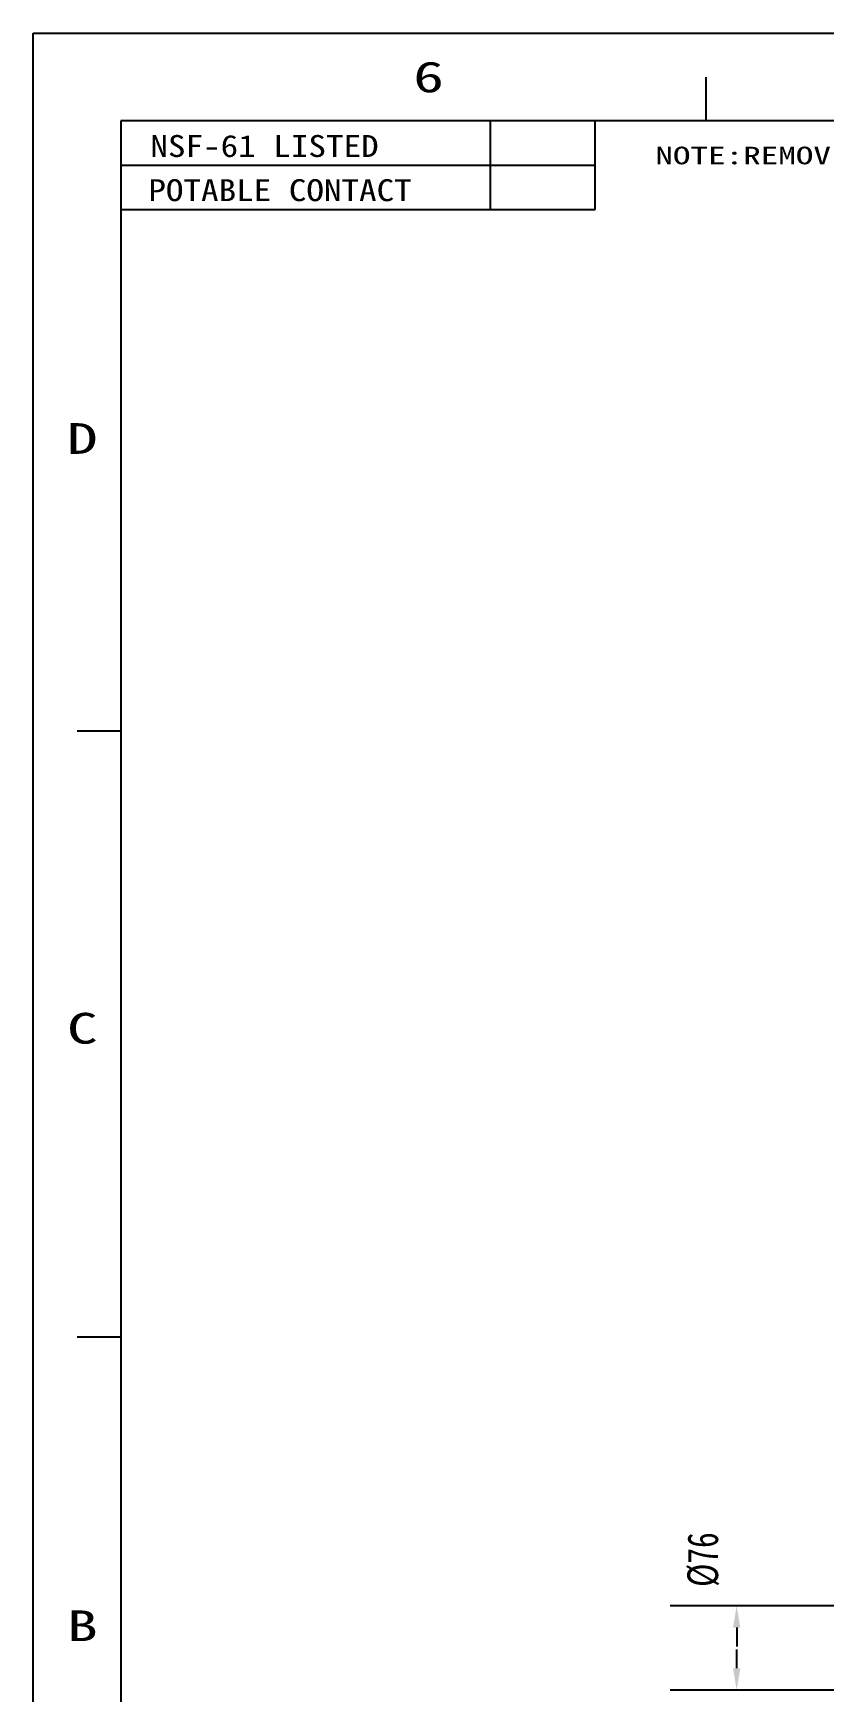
# Model space of a CAD drawing. Extents: x 0 to 951, y -2 to 427.
# Drawn here: x 0 to 90.1, y 108.1 to 297 of the extents above; entities that cross this region are included whole.
import ezdxf
from ezdxf.enums import TextEntityAlignment as Align

# ---------------------------------------------------------------- set-up
doc = ezdxf.new("R2010")
doc.units = 0
doc.header["$LTSCALE"] = 23.1
doc.header["$MEASUREMENT"] = 0
doc.layers.get('0').update_dxf_attribs({"linetype": 'CONTINUOUS'})
doc.layers.add('10', color=7, linetype='CONTINUOUS')
doc.styles.add('SLDTEXTSTYLE0', font='hyswlongfangsong.ttf')
doc.styles.add('TEXTSTYLE_0', font='txt', dxfattribs={"width": 0.8})

msp = doc.modelspace()

# ---------------------------------------------------------------- linework, layer by layer
at = {"color": 7, "linetype": 'Continuous'}
for p, q in [((0, 0), (0, 297)), ((0, 297), (420, 297)), ((76.67, 287), (76.67, 292)), ((10, 287), (10, 10)), ((410, 287), (10, 287)), ((52.09, 276.92), (52.09, 286.96)), ((64.03, 276.92), (64.03, 286.96)), ((64.03, 281.94), (9.93, 281.94)), ((9.93, 276.92), (64.03, 276.92)), ((10, 217.5), (5, 217.5)), ((10, 148.5), (5, 148.5))]:
    msp.add_line(p, q, dxfattribs=at)
for p, q in [((94.63, 117.92), (72.57, 117.92)), ((80.13, 115.42), (80.13, 113.29)), ((80.13, 110.8), (80.13, 112.93)), ((94.88, 108.3), (72.57, 108.3))]:
    msp.add_line(p, q)
for points in [[(80.55, 115.42), (79.71, 115.42), (80.13, 117.92)], [(79.71, 110.8), (80.55, 110.8), (80.13, 108.3)]]:
    msp.add_solid(points)

# ---------------------------------------------------------------- texts
at = {"color": 7, "linetype": 'Continuous', "style": 'TEXTSTYLE_0'}
for s, height, width, p, p2 in [('6', 3.5, 1.5, (43.29, 290.27), (46.79, 290.27)), ('NSF-61 LISTED', 2.5, 0.866667, (13.35, 282.9), (39.35, 282.9)), ('NOTE:REMOVE ALL BURRS AND SHARP EDGES.', 2, 1.036364, (70.87, 282.07), (146.87, 282.07)), ('POTABLE CONTACT', 2.5, 0.818182, (13.12, 277.87), (43.12, 277.87)), ('D', 3.5, 1.5, (3.85, 249.09), (7.35, 249.09)), ('C', 3.5, 1.5, (3.85, 181.93), (7.35, 181.93)), ('B', 3.5, 1.5, (3.85, 113.88), (7.35, 113.88))]:
    msp.add_text(s, height=height, dxfattribs=dict(at, width=width)).set_placement(p, p2, align=Align.FIT)
at = {"layer": '10', "insert": (74.51, 123.17), "char_height": 3.5, "attachment_point": 2, "rotation": 90, "style": 'SLDTEXTSTYLE0'}
msp.add_mtext('{Ø76}', dxfattribs=at)

doc.saveas('drawing.dxf')
